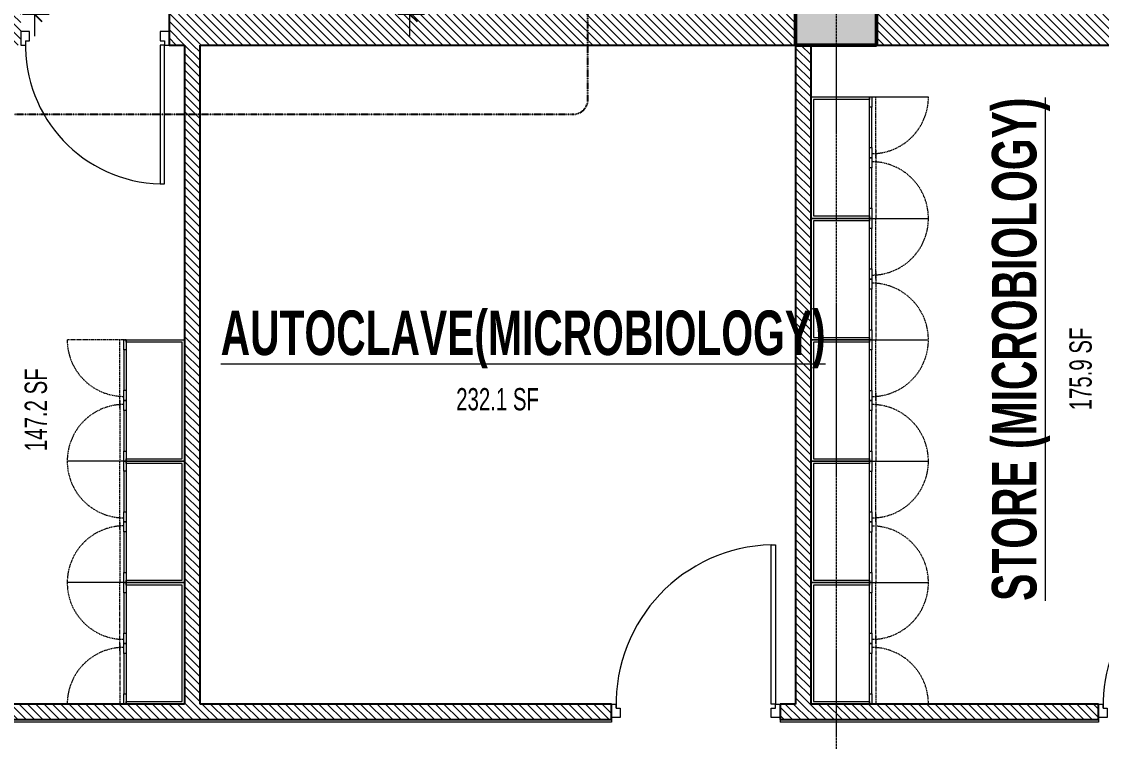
# Model space of a CAD drawing. Header units: millimetres. Extents: x -25222 to 91371, y -63339 to 20835.
# Drawn here: x 55697 to 63703, y -46850 to -41515 of the extents above; entities that cross this region are included whole.
import ezdxf

# ---------------------------------------------------------------- set-up
doc = ezdxf.new("R2010")
doc.units = ezdxf.units.MM
for name, pattern in [('Dash', [6.35, 3.175, -3.175]), ('Dash_2_', [6.35, 3.175, -3.175]), ('Grid Line', [22.225, 12.7, -3.175, 3.175, -3.175]), ('IMPORT-SLDTANVISIBLE0', [12.7, 6.35, -1.27, 1.27, -1.27, 1.27, -1.27])]:
    doc.linetypes.add(name, pattern=pattern)
for name, color, linetype, lineweight in [('A-ANNO-DIMS', 211, 'Continuous', 9), ('A-ANNO-DIMS-110', 211, 'Continuous', 9), ('A-ANNO-SYMB', 150, 'Continuous', 9), ('A-AREA-IDEN', 2, 'Continuous', 9), ('A-DOOR', 31, 'Continuous', 5), ('A-DOOR-FRAM', 31, 'Continuous', 5), ('A-WALL', 113, 'Continuous', 5), ('A-WALL-PATT', 111, 'Continuous', 25), ('Q-CASE', 31, 'Continuous', 5), ('Q-CASE-HDLN', 31, 'Dash_2_', 5), ('S-COLS', 52, 'Continuous', 5), ('S-GRID', 1, 'Continuous', 9)]:
    doc.layers.add(name, color=color, linetype=linetype, lineweight=lineweight)
doc.styles.add('Swis721 Cn BT_3', font='swissc.ttf', dxfattribs={"width": 0.8, "height": 165})
doc.styles.add('Swis721 Cn BT_9', font='swissc.ttf', dxfattribs={"width": 0.8, "height": 330})
doc.styles.add('Swis721 Cn BT_B', font='swisscb.ttf', dxfattribs={"width": 0.8, "height": 330})
doc.dimstyles.new('Diagonal_-3_mm_Swiss', dxfattribs={"dimscale": 304.8, "dimtxt": 333.106598, "dimasz": 0.360892, "dimexe": 0.360892, "dimexo": 0.541339, "dimgap": 0.072178, "dimtad": 1, "dimdec": 0, "dimzin": 0, "dimdsep": 46, "dimtxsty": 'Swis721 Cn BT_9', "dimblk1": 'OBLIQUE', "dimblk2": 'OBLIQUE', "dimsah": 1, "dimcen": 0.09, "dimdle": 0.541339, "dimazin": 0, "dimtfac": 1, "dimtdec": 4, "dimtix": 1, "dimtmove": 0, "dimatfit": 3, "dimfxl": 1, "dimtvp": 1, "dimtolj": 1, "dimtzin": 0, "dimarcsym": 2})
pattern_1 = [(315, (14219.89, -54691.457), (30.869454, 30.869454), [])]

# ---------------------------------------------------------------- blocks, each defined once
blk = doc.blocks.new('CABINET_tall_double_w_glazed_doors - FIJO-214-V20-4_ FOURTH FLOOR - GA PLAN')
at = {"layer": 'Q-CASE', "color": 53, "lineweight": 9}
for p, q in [((-177.8, 450), (-177.8, 870)), ((-177.8, 450), (-102.8, 450)), ((-159.8, 432), (-177.8, 432)), ((-177.8, 432), (-159.8, 432)), ((704.2, 432), (-159.8, 432)), ((-159.8, 432), (-159.8, 18)), ((-102.8, 450), (-102.8, 432)), ((197.2, 450), (-102.8, 450)), ((197.2, 432), (197.2, 450)), ((197.2, 450), (272.2, 450)), ((272.2, 432), (272.2, 450)), ((272.2, 450), (347.2, 450)), ((272.2, 450), (272.2, 432)), ((347.2, 450), (347.2, 432)), ((647.2, 450), (347.2, 450)), ((647.2, 432), (647.2, 450)), ((647.2, 450), (722.2, 450)), ((704.2, 18), (704.2, 432)), ((722.2, 432), (704.2, 432)), ((704.2, 432), (722.2, 432)), ((722.2, 450), (722.2, 432)), ((722.2, 432), (722.2, 0)), ((-159.8, 18), (704.2, 18))]:
    blk.add_line(p, q, dxfattribs=at)
at = {"layer": 'Q-CASE-HDLN', "color": 53, "linetype": 'Dash', "lineweight": 9}
for p, q in [((722.2, 432), (722.2, 870)), ((272.2, 480), (-177.8, 480)), ((216.1, 480), (272.2, 480)), ((272.2, 480), (722.2, 480)), ((272.2, 480), (328.3, 480))]:
    blk.add_line(p, q, dxfattribs=at)
for centre, start, end in [((-177.8, 450), 360, 90), ((722.2, 450), 90, 180)]:
    blk.add_arc(centre, 420, start, end, dxfattribs=at)
blk = doc.blocks.new('CABINET_tall_double_w_glazed_doors - FIJO-214-V21-4_ FOURTH FLOOR - GA PLAN')
at = {"layer": 'Q-CASE', "color": 53, "lineweight": 9}
for p, q in [((-177.8, 450), (-177.8, 870)), ((-177.8, 432), (-177.8, 450)), ((-177.8, 450), (-102.8, 450)), ((-159.8, 432), (-177.8, 432)), ((-177.8, 432), (-159.8, 432)), ((-177.8, 0), (-177.8, 432)), ((704.2, 432), (-159.8, 432)), ((-159.8, 432), (-159.8, 18)), ((-102.8, 450), (-102.8, 432)), ((197.2, 450), (-102.8, 450)), ((197.2, 432), (197.2, 450)), ((197.2, 450), (272.2, 450)), ((272.2, 432), (272.2, 450)), ((272.2, 450), (347.2, 450)), ((272.2, 450), (272.2, 432)), ((347.2, 450), (347.2, 432)), ((647.2, 450), (347.2, 450)), ((647.2, 432), (647.2, 450)), ((647.2, 450), (722.2, 450)), ((704.2, 18), (704.2, 432)), ((722.2, 432), (704.2, 432)), ((704.2, 432), (722.2, 432)), ((722.2, 450), (722.2, 432)), ((722.2, 432), (722.2, 0)), ((-159.8, 18), (704.2, 18))]:
    blk.add_line(p, q, dxfattribs=at)
at = {"layer": 'Q-CASE-HDLN', "color": 53, "linetype": 'Dash', "lineweight": 9}
for p, q in [((722.2, 432), (722.2, 870)), ((272.2, 480), (-177.8, 480)), ((216.1, 480), (272.2, 480)), ((272.2, 480), (722.2, 480)), ((272.2, 480), (328.3, 480))]:
    blk.add_line(p, q, dxfattribs=at)
for centre, start, end in [((-177.8, 450), 360, 90), ((722.2, 450), 90, 180)]:
    blk.add_arc(centre, 420, start, end, dxfattribs=at)
blk = doc.blocks.new('CABINET_tall_double_w_glazed_doors - FIJO-214-V23-4_ FOURTH FLOOR - GA PLAN')
at = {"layer": 'Q-CASE', "color": 53, "lineweight": 9}
for p, q in [((-177.8, 450), (-177.8, 870)), ((-177.8, 432), (-177.8, 450)), ((-177.8, 450), (-102.8, 450)), ((-159.8, 432), (-177.8, 432)), ((-177.8, 432), (-159.8, 432)), ((-177.8, 0), (-177.8, 432)), ((704.2, 432), (-159.8, 432)), ((-159.8, 432), (-159.8, 18)), ((-102.8, 450), (-102.8, 432)), ((197.2, 450), (-102.8, 450)), ((197.2, 432), (197.2, 450)), ((197.2, 450), (272.2, 450)), ((272.2, 432), (272.2, 450)), ((272.2, 450), (347.2, 450)), ((272.2, 450), (272.2, 432)), ((347.2, 450), (347.2, 432)), ((647.2, 450), (347.2, 450)), ((647.2, 432), (647.2, 450)), ((647.2, 450), (722.2, 450)), ((704.2, 18), (704.2, 432)), ((722.2, 432), (704.2, 432)), ((704.2, 432), (722.2, 432)), ((-159.8, 18), (704.2, 18))]:
    blk.add_line(p, q, dxfattribs=at)
at = {"layer": 'Q-CASE-HDLN', "color": 53, "linetype": 'Dash', "lineweight": 9}
for p, q in [((722.2, 432), (722.2, 870)), ((272.2, 480), (-177.8, 480)), ((216.1, 480), (272.2, 480)), ((272.2, 480), (722.2, 480)), ((272.2, 480), (328.3, 480))]:
    blk.add_line(p, q, dxfattribs=at)
for centre, start, end in [((-177.8, 450), 360, 90), ((722.2, 450), 90, 180)]:
    blk.add_arc(centre, 420, start, end, dxfattribs=at)
blk = doc.blocks.new('MM-HOSPITAL A_B BLOCK 2022_05_19_Interiors_rvt-1-4_ FOURTH FLOOR - GA PLAN')
at = {"layer": 'A-WALL', "color": 10, "lineweight": 9}
for p, q in [((60070.1, -46708.7), (53760.1, -46708.7)), ((60070.1, -46688.7), (60070.1, -46708.7)), ((61320.1, -46688.7), (61320.1, -46708.7)), ((63680.1, -46708.7), (61320.1, -46708.7)), ((63680.1, -46688.7), (63680.1, -46708.7))]:
    blk.add_line(p, q, dxfattribs=at)
at = {"color": 53, "lineweight": 9}
for name, p, rotation in [('CABINET_tall_double_w_glazed_doors - FIJO-214-V21-4_ FOURTH FLOOR - GA PLAN', (61550.1, -42251.5), 269.9999999999996), ('CABINET_tall_double_w_glazed_doors - FIJO-214-V21-4_ FOURTH FLOOR - GA PLAN', (61550.1, -43151.5), 269.9999999999996), ('CABINET_tall_double_w_glazed_doors - FIJO-214-V21-4_ FOURTH FLOOR - GA PLAN', (56905.1, -44595.2), 89.99999999999942), ('CABINET_tall_double_w_glazed_doors - FIJO-214-V21-4_ FOURTH FLOOR - GA PLAN', (61550.1, -44051.5), 269.9999999999996), ('CABINET_tall_double_w_glazed_doors - FIJO-214-V21-4_ FOURTH FLOOR - GA PLAN', (56905.1, -45495.2), 89.99999999999942), ('CABINET_tall_double_w_glazed_doors - FIJO-214-V21-4_ FOURTH FLOOR - GA PLAN', (61550.1, -44951.5), 269.9999999999996), ('CABINET_tall_double_w_glazed_doors - FIJO-214-V20-4_ FOURTH FLOOR - GA PLAN', (56905.1, -46395.9), 89.99999999999942), ('CABINET_tall_double_w_glazed_doors - FIJO-214-V23-4_ FOURTH FLOOR - GA PLAN', (61550.1, -45851.5), 269.9999999999996)]:
    blk.add_blockref(name, p, dxfattribs=dict(at, rotation=rotation))
blk = doc.blocks.new('M_Concrete-Rectangular-Column - 600 x 600-V1-4_ FOURTH FLOOR - GA PLAN')
at = {"layer": 'S-COLS'}
blk.add_hatch(color=55, dxfattribs=at).paths.add_polyline_path([(300, 300), (-300, 300), (-300, -300), (300, -300)], flags=0)
at = {"layer": 'S-COLS', "color": 250, "lineweight": 50}
for p, q in [((300, 300), (-300, 300)), ((-300, 300), (-300, -300)), ((300, -300), (300, 300)), ((-300, -300), (300, -300))]:
    blk.add_line(p, q, dxfattribs=at)
blk = doc.blocks.new('DC_SglFl-W-Int - D 1_25-12383854-4_ FOURTH FLOOR - GA PLAN')
at = {"layer": 'A-DOOR'}
for p, q in [((560, 57.5), (560, 1237.5)), ((560, 1237.5), (590, 1237.5)), ((590, 1237.5), (590, 57.5)), ((590, 57.5), (560, 57.5))]:
    blk.add_line(p, q, dxfattribs=at)
blk.add_arc((590, 57.5), 1180.4, 91.45636, 181.45636, dxfattribs=at)
at = {"layer": 'A-DOOR-FRAM'}
for p, q in [((-625, -42.5), (-625, 57.5)), ((-625, 57.5), (-590, 57.5)), ((-590, 27.5), (-590, 57.5)), ((-590, 27.5), (-560, 27.5)), ((-560, 27.5), (-560, -42.5)), ((560, 27.5), (590, 27.5)), ((560, -42.5), (560, 27.5)), ((590, 57.5), (625, 57.5)), ((590, 27.5), (590, 57.5)), ((625, 57.5), (625, -42.5)), ((-560, -42.5), (-625, -42.5)), ((625, -42.5), (560, -42.5))]:
    blk.add_line(p, q, dxfattribs=at)
blk = doc.blocks.new('DC_SglFl-W-Int - D 1_1-6638787-4_ FOURTH FLOOR - GA PLAN')
at = {"layer": 'A-DOOR'}
for p, q in [((485, 57.5), (485, 1087.5)), ((485, 1087.5), (515, 1087.5)), ((515, 1087.5), (515, 57.5)), ((515, 57.5), (485, 57.5))]:
    blk.add_line(p, q, dxfattribs=at)
blk.add_arc((515, 57.5), 1030.4, 91.66834, 181.66834, dxfattribs=at)
at = {"layer": 'A-DOOR-FRAM'}
for p, q in [((-550, -42.5), (-550, 57.5)), ((-550, 57.5), (-515, 57.5)), ((-515, 27.5), (-515, 57.5)), ((-515, 27.5), (-485, 27.5)), ((-485, 27.5), (-485, -42.5)), ((485, 27.5), (515, 27.5)), ((485, -42.5), (485, 27.5)), ((515, 57.5), (550, 57.5)), ((515, 27.5), (515, 57.5)), ((550, 57.5), (550, -42.5)), ((-485, -42.5), (-550, -42.5)), ((550, -42.5), (485, -42.5))]:
    blk.add_line(p, q, dxfattribs=at)
blk = doc.blocks.new('DC_SglFl-W-Int - D 1_1-5263076-4_ FOURTH FLOOR - GA PLAN')
at = {"layer": 'A-DOOR'}
for p, q in [((485, -115), (485, -1145)), ((515, -115), (485, -115)), ((515, -1145), (515, -115)), ((485, -1145), (515, -1145))]:
    blk.add_line(p, q, dxfattribs=at)
blk.add_arc((515, -115), 1030.4, 178.33166, 268.33166, dxfattribs=at)
at = {"layer": 'A-DOOR-FRAM'}
for p, q in [((-550, -15), (-550, -115)), ((-485, -15), (-550, -15)), ((-485, -85), (-485, -15)), ((485, -15), (485, -85)), ((550, -15), (485, -15)), ((550, -115), (550, -15)), ((-550, -115), (-515, -115)), ((-515, -85), (-485, -85)), ((-515, -85), (-515, -115)), ((485, -85), (515, -85)), ((515, -85), (515, -115)), ((515, -115), (550, -115))]:
    blk.add_line(p, q, dxfattribs=at)
blk = doc.blocks.new('DIMBLOCK173-4_ FOURTH FLOOR - GA PLAN')
at = {"layer": 'A-ANNO-DIMS-110', "transparency": 16777216}
for p, q in [((58486.4, -40258.7), (58683.6, -40258.7)), ((58573.6, -40258.7), (58486.4, -40258.7)), ((58573.6, -40258.7), (58573.6, -41623.7)), ((58486.4, -41458.7), (58683.6, -41458.7)), ((58573.6, -41458.7), (58486.4, -41458.7))]:
    blk.add_line(p, q, dxfattribs=at)
at = {"layer": 'A-ANNO-DIMS-110', "lineweight": 25, "transparency": 16777216}
for p, q in [((58573.6, -40258.7), (58518.6, -40203.7)), ((58573.6, -40258.7), (58628.6, -40313.7)), ((58573.6, -41458.7), (58518.6, -41403.7)), ((58573.6, -41458.7), (58628.6, -41513.7))]:
    blk.add_line(p, q, dxfattribs=at)
at = {"layer": 'A-ANNO-DIMS-110', "color": 0, "transparency": 16777216, "insert": (58115.9, -41207.7), "char_height": 330, "width": 837.525, "attachment_point": 1, "rotation": 90, "line_spacing_factor": 0.961347, "style": 'Swis721 Cn BT_9'}
blk.add_mtext('1200', dxfattribs=at)
blk = doc.blocks.new('_Oblique')
at = {"color": 0, "linetype": 'ByBlock', "lineweight": -2}
blk.add_line((-0.5, -0.5), (0.5, 0.5), dxfattribs=at)
blk = doc.blocks.new('DIMBLOCK175-4_ FOURTH FLOOR - GA PLAN')
at = {"layer": 'A-ANNO-DIMS-110', "transparency": 16777216}
for p, q in [((55791.3, -40693.7), (55791.3, -41623.7)), ((55470.1, -40858.7), (55901.3, -40858.7)), ((55791.3, -40858.7), (55470.1, -40858.7)), ((55704.1, -41458.7), (55901.3, -41458.7)), ((55791.3, -41458.7), (55704.1, -41458.7))]:
    blk.add_line(p, q, dxfattribs=at)
at = {"layer": 'A-ANNO-DIMS-110', "lineweight": 25, "transparency": 16777216}
for p, q in [((55791.3, -40858.7), (55736.3, -40803.7)), ((55791.3, -40858.7), (55846.3, -40913.7)), ((55791.3, -41458.7), (55736.3, -41403.7)), ((55791.3, -41458.7), (55846.3, -41513.7))]:
    blk.add_line(p, q, dxfattribs=at)
at = {"layer": 'A-ANNO-DIMS-110', "color": 0, "transparency": 16777216, "insert": (55333.6, -41420.5), "char_height": 330, "width": 628.144, "attachment_point": 1, "rotation": 90, "line_spacing_factor": 0.961347, "style": 'Swis721 Cn BT_9'}
blk.add_mtext('600', dxfattribs=at)

msp = doc.modelspace()

# ---------------------------------------------------------------- hatches: boundary and pattern name
at = {"layer": 'A-WALL-PATT', "lineweight": 5}
h = msp.add_hatch(dxfattribs=at)
h.set_pattern_fill('FP_1', color=9, style=0, pattern_type=2)
h.set_pattern_definition(pattern_1)
h.paths.add_polyline_path([(56971.1, -41688.7), (61435.1, -41688.7), (61435.1, -41458.7), (56790.1, -41458.7), (56790.1, -41688.7), (56905.1, -41688.7)], flags=0)
h.paths.add_polyline_path([(50107.5, -41688.7), (53505.1, -41688.7), (53505.1, -41458.7), (52882.1, -41458.7), (52882.1, -41555.7), (52018.1, -41555.5), (52018.1, -41458.7), (51982.1, -41458.7), (51982.1, -41555.7), (51118.1, -41555.7), (51118.1, -41458.7), (51082.1, -41458.7), (51082.1, -41555.7), (50218.1, -41555.7), (50218.1, -41458.7), (50182.1, -41458.7), (50182.1, -41555.7), (49318.1, -41555.7), (49318.1, -41458.7), (49300.1, -41458.7), (49300.1, -41688.7)], flags=0)
h.paths.add_polyline_path([(66775.1, -41688.7), (68505.1, -41688.7), (68505.1, -41458.7), (62035.1, -41458.7), (62035.1, -41688.7), (66634.8, -41688.7)], flags=0)
h.paths.add_polyline_path([(54105.1, -41688.7), (55690.1, -41688.7), (55690.1, -41458.7), (54105.1, -41458.7), (54105.1, -41637.9)], flags=0)
h = msp.add_hatch(dxfattribs=at)
h.set_pattern_fill('FP_1', color=9, style=0, pattern_type=2)
h.set_pattern_definition(pattern_1)
h.paths.add_polyline_path([(57020.1, -46573.7), (57020.1, -41688.7), (56905.1, -41688.7), (56905.1, -46573.7)], flags=0)
h = msp.add_hatch(dxfattribs=at)
h.set_pattern_fill('FP_1', color=9, style=0, pattern_type=2)
h.set_pattern_definition(pattern_1)
h.paths.add_polyline_path([(61550.1, -46573.7), (61550.1, -41688.7), (61435.1, -41688.7), (61435.1, -46573.7)], flags=0)
h = msp.add_hatch(dxfattribs=at)
h.set_pattern_fill('FP_1', color=9, style=0, pattern_type=2)
h.set_pattern_definition(pattern_1)
h.paths.add_polyline_path([(64780.1, -46688.7), (65125.1, -46688.7), (65125.1, -46573.7), (64780.1, -46573.7)], flags=0)
h.paths.add_polyline_path([(49905.8, -46688.7), (52510.1, -46688.7), (52510.1, -46573.7), (49300.1, -46573.7), (49300.1, -46688.7), (49496.7, -46688.7)], flags=0)
h.paths.add_polyline_path([(68471.2, -46688.7), (73190.1, -46688.7), (73190.1, -46573.7), (66225.1, -46573.7), (66225.1, -46688.7), (68275.1, -46688.7)], flags=0)
h.paths.add_polyline_path([(53760.1, -46688.7), (60070.1, -46688.7), (60070.1, -46573.7), (53760.1, -46573.7)], flags=0)
h.paths.add_polyline_path([(63680.1, -46688.7), (63680.1, -46573.7), (61320.1, -46573.7), (61320.1, -46688.7), (62962.1, -46688.7)], flags=0)

# ---------------------------------------------------------------- linework, layer by layer
at = {"layer": 'A-ANNO-SYMB', "linetype": 'IMPORT-SLDTANVISIBLE0', "lineweight": 25}
for p, q in [((59895.6, -42092), (59895.6, -32772.7)), ((53030.1, -42202), (59785.6, -42202))]:
    msp.add_line(p, q, dxfattribs=at)
msp.add_arc((59785.6, -42092), 110, 270, 0, dxfattribs=at)
at = {"layer": 'A-WALL', "lineweight": 25}
for p, q in [((56790.1, -41458.7), (56790.1, -41688.7)), ((56790.1, -41688.7), (56905.1, -41688.7)), ((56905.1, -41688.7), (56905.1, -46573.7)), ((57020.1, -41688.7), (61435.1, -41688.7)), ((57020.1, -46573.7), (57020.1, -41688.7)), ((61435.1, -41688.7), (61435.1, -46573.7)), ((61550.1, -46573.7), (61550.1, -41688.7)), ((62035.1, -41688.7), (64895.1, -41688.7)), ((56905.1, -46573.7), (54105.1, -46573.7)), ((60070.1, -46573.7), (57020.1, -46573.7)), ((60070.1, -46688.7), (60070.1, -46573.7)), ((61435.1, -46573.7), (61320.1, -46573.7)), ((61320.1, -46573.7), (61320.1, -46688.7)), ((63680.1, -46573.7), (61550.1, -46573.7)), ((63680.1, -46688.7), (63680.1, -46573.7)), ((53760.1, -46688.7), (60070.1, -46688.7)), ((61320.1, -46688.7), (63680.1, -46688.7))]:
    msp.add_line(p, q, dxfattribs=at)
at = {"layer": 'S-GRID', "linetype": 'Grid Line'}
msp.add_line((61735.1, 20089.7), (61735.1, -62440.6), dxfattribs=at)

# ---------------------------------------------------------------- block references
at = {"lineweight": 5}
msp.add_blockref('MM-HOSPITAL A_B BLOCK 2022_05_19_Interiors_rvt-1-4_ FOURTH FLOOR - GA PLAN', (0, 0), dxfattribs=at)
at = {"layer": 'A-DOOR'}
for name, p in [('DC_SglFl-W-Int - D 1_1-5263076-4_ FOURTH FLOOR - GA PLAN', (56240.1, -41573.7)), ('DC_SglFl-W-Int - D 1_25-12383854-4_ FOURTH FLOOR - GA PLAN', (60695.1, -46631.2)), ('DC_SglFl-W-Int - D 1_1-6638787-4_ FOURTH FLOOR - GA PLAN', (64230.1, -46631.2))]:
    msp.add_blockref(name, p, dxfattribs=at)
at = {"layer": 'S-COLS', "rotation": 270.0000000000001}
msp.add_blockref('M_Concrete-Rectangular-Column - 600 x 600-V1-4_ FOURTH FLOOR - GA PLAN', (61735.1, -41388.7), dxfattribs=at)

# ---------------------------------------------------------------- texts
at = {"layer": 'A-AREA-IDEN', "attachment_point": 1, "rotation": 90}
for s, insert, char_height, width, style in [('\\LSTORE (MICROBIOLOGY)', (62890.9, -45808.3), 330, 4268.184, 'Swis721 Cn BT_B'), ('175.9 SF', (63465.6, -44396.7), 165, 698.43, 'Swis721 Cn BT_3'), ('147.2 SF', (55719.6, -44698.9), 165, 698.43, 'Swis721 Cn BT_3')]:
    msp.add_mtext(s, dxfattribs=dict(at, insert=insert, char_height=char_height, width=width, style=style))
at = {"layer": 'A-AREA-IDEN', "attachment_point": 1}
for s, insert, char_height, width, style in [('\\LAUTOCLAVE(MICROBIOLOGY)', (57172.8, -43656.6), 330, 5079.492, 'Swis721 Cn BT_B'), ('232.1 SF', (58918.8, -44231.4), 165, 698.43, 'Swis721 Cn BT_3')]:
    msp.add_mtext(s, dxfattribs=dict(at, insert=insert, char_height=char_height, width=width, style=style))

# ---------------------------------------------------------------- dimensions: what is measured, and where the dimension line sits
at = {"layer": 'A-ANNO-DIMS'}
for base, p1, p2, override, picture, middle in [((58573.6, -41458.7), (58651.4, -40258.7), (58651.4, -41458.7), {"dimpost": '<>', "dimfxl": 1200}, 'DIMBLOCK173-4_ FOURTH FLOOR - GA PLAN', (58382, -40858.7)), ((55791.3, -41458.7), (55305.1, -40858.7), (55869.1, -41458.7), {"dimpost": '<>', "dimfxl": 823.455165}, 'DIMBLOCK175-4_ FOURTH FLOOR - GA PLAN', (55599.9, -41158.7))]:
    dim = msp.add_linear_dim(base=base, p1=p1, p2=p2, angle=90, dimstyle='Diagonal_-3_mm_Swiss', override=override, dxfattribs=at)
    dim.commit()
    dim.dimension.update_dxf_attribs({"geometry": picture, "text_midpoint": middle})

doc.saveas('drawing.dxf')
